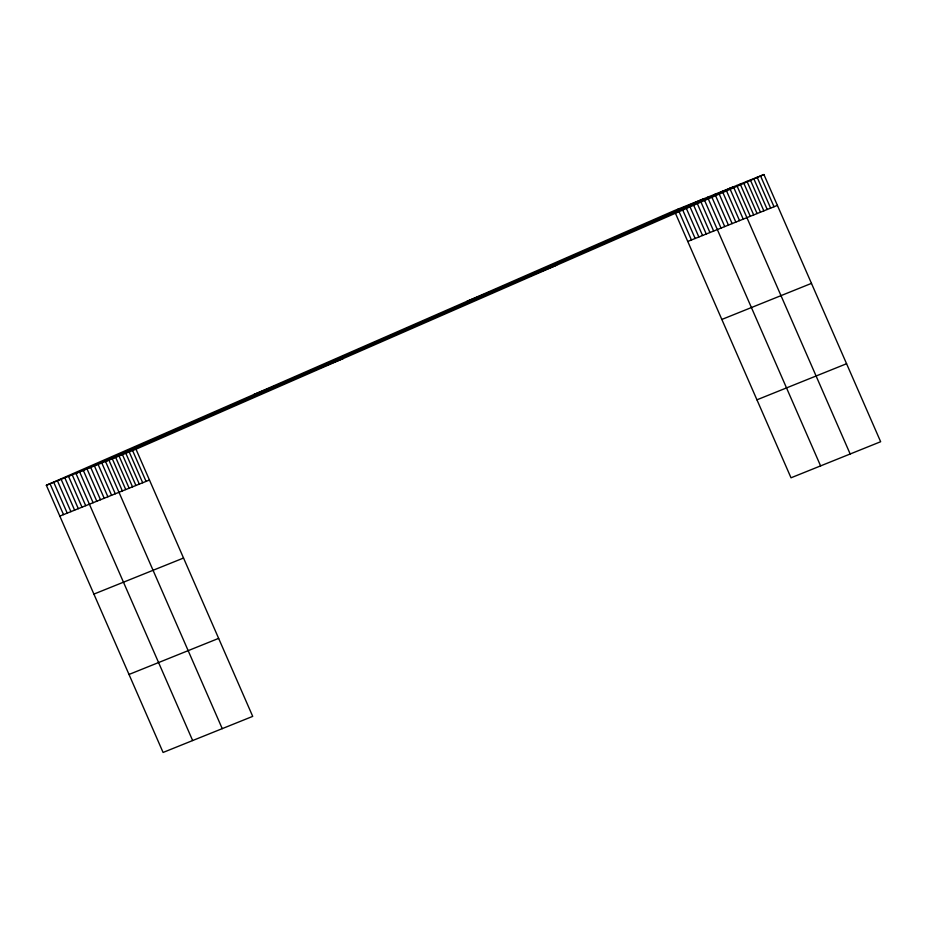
<?xml version="1.0" encoding="UTF-8"?>
<svg xmlns="http://www.w3.org/2000/svg" width="927" height="927" viewBox="0 0 927 927"><rect width="100%" height="100%" fill="white"/><g stroke="black" fill="none" stroke-linecap="round" stroke-linejoin="round"><path stroke-width="1.39" d="M46.35 485.273L135.991 449.201L252.712 716.374L163.082 752.457L46.35 485.273L674.288 210.626L763.918 174.543L880.65 441.727L791.009 477.799L675.412 213.198M703.86 198.714L75.933 473.373L192.654 740.546M135.991 449.201L763.918 174.543M467.069 301.252L556.698 265.18M253.569 394.635L343.21 358.564M687.753 241.46L777.394 205.388M59.826 516.107L149.456 480.035M721.832 319.456L811.473 283.372M93.894 594.103L183.534 558.031M756.942 399.815L846.571 363.732M129.004 674.462L218.645 638.379M760.534 175.91L774.01 206.744M757.15 177.277L770.627 208.111M753.767 178.633L767.232 209.467M750.372 180L763.848 210.835M746.988 181.356L760.464 212.202M743.605 182.723L757.081 213.558M740.221 184.091L753.686 214.925M736.826 185.446L750.302 216.292M850.175 453.998L733.442 186.814L105.516 461.461L222.237 728.645M729.746 188.297L743.222 219.143M726.05 189.792L739.526 220.626M722.353 191.275L735.829 222.109M718.657 192.77L732.133 223.604M714.96 194.253L728.425 225.087M711.82 197.022L724.729 226.582M707.568 197.231L721.032 228.065M704.427 200L820.592 465.899M700.731 201.495L713.639 231.043M696.467 201.692L709.943 232.526M693.338 204.473L706.247 234.021M689.074 204.67L702.55 235.504M686.501 208.726L698.854 236.999M682.805 210.22L695.157 238.482M677.985 209.131L691.449 239.977M132.596 450.557L146.072 481.391M129.212 451.924L142.688 482.758M125.829 453.28L139.305 484.126M122.445 454.647L135.91 485.481M119.05 456.014L132.526 486.849M115.666 457.37L129.143 488.216M112.283 458.738L125.759 489.572M108.899 460.093L122.364 490.939M101.808 462.955L115.284 493.79M98.111 464.439L111.588 495.273M94.415 465.922L107.891 496.768M90.719 467.417L104.195 498.251M87.022 468.9L100.498 499.746M83.326 470.395L96.802 501.229M79.629 471.878L93.106 502.712M72.236 474.856L85.701 505.69M68.54 476.339L82.005 507.185M64.832 477.834L78.308 508.668M61.136 479.317L74.612 510.151M57.439 480.812L70.915 511.646M53.743 482.295L67.219 513.129M50.046 483.79L63.523 514.624"/></g></svg>
